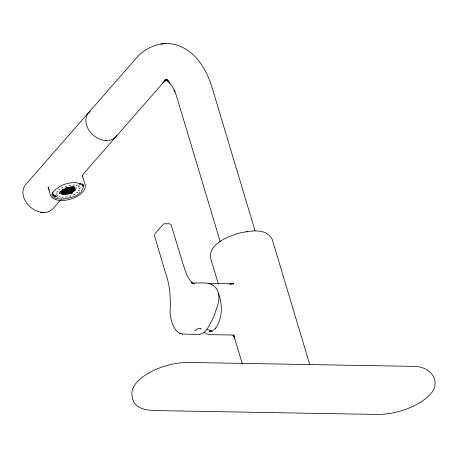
<?xml version="1.0" encoding="UTF-8"?>
<svg xmlns="http://www.w3.org/2000/svg" width="458" height="458" viewBox="0 0 458 458"><rect width="100%" height="100%" fill="white"/><g stroke="black" fill="none" stroke-linecap="round" stroke-linejoin="round"><path stroke-width="0.69" d="M82.503 175.832L82.497 176.845L82.526 175.025L82.503 175.832L83.413 173.885L115.914 136.73L116.538 135.557M73.509 194.885L74.677 194.284M59.683 191.971L59.38 193.671L59.311 193.305M82.927 188.41L81.261 191.524M83.093 187.757L83.722 186.154L83.694 184.689M194.879 330.848L197.06 329.033L199.717 328.38L201.073 328.959L200.885 328.529M60.782 191.833L61.063 191.41L60.519 191.221M63.696 189.028L63.416 189.452L63.925 189.629L64.996 188.959M69.502 187.225L69.221 187.648L69.731 187.826L70.801 187.156M71.093 187.139L70.807 187.562L71.316 187.74L72.393 187.07M72.679 187.059L72.398 187.477L72.908 187.654L74.07 186.853M74.293 186.944L73.99 187.396L74.499 187.574M74.831 188.438L74.545 188.862L75.69 189.068L74.826 189.595L75.307 190.047L73.795 189.99L73.515 190.414L74.024 190.591L75.072 190.265L74.076 190.723L74.076 191.484L72.765 191.541L72.478 191.965L72.885 192.349L71.454 192.36L71.454 193.121L70.137 193.179L69.696 193.831L69.851 193.19L68.551 193.259L68.265 193.682L68.797 194.106L68.03 193.831L66.931 194.53L66.439 193.917L65.276 194.713L65.357 194.181L64.847 194.003L63.748 194.696L63.256 194.083L62.322 194.45L63.49 193.528L62.191 193.597L61.744 194.249L61.899 193.614L60.737 193.488L61.618 192.881L60.37 193.007L61.343 192.142L60.834 191.971M52.493 192.744C59.345 184.259 74.116 179.198 83.785 185.358M60.656 199.894C56.145 204.045 53.288 211.052 46.636 212.266C42.342 213.027 37.945 211.802 34.184 209.741C26.123 205.253 19.288 194.066 25.024 185.318L87.255 114.174L90.197 111.569M80.184 192.566L80.224 192.16C77.746 196.201 71.591 197.289 67.12 198.446M165.716 80.476L162.464 83.362L164.405 81.329L116.641 135.9C114.277 139.083 110.315 140.738 106.393 140.566M166.363 80.001L164.319 81.249L166.649 80.013M71.316 193.74L72.627 193.076M57.525 197.261L55.727 196.139L55.206 195.085L53.454 195.6L53.191 194.049M80.018 183.469L80.402 184.528L78.753 185.066M166.718 79.921L165.012 80.465L167.428 79.904L164.588 80.156L167.038 80.07M67.91 187.311L69.21 187.242L68.139 187.906L67.629 187.728M67.337 187.746L66.038 187.814M62.334 189.709L63.124 189.463M61.303 191.261L62.374 190.591L61.864 190.419M246.101 231.983L247.068 231.782M230.586 283.926L229.802 284.092L233.935 283.863L211.224 283.45L208.648 283.731M255.037 230.78L212.237 88.079C207.096 71.099 197.404 53.54 180.297 46.35C164.302 39.256 145.323 46.435 134.904 59.7L87.839 113.51C80.814 125.624 94.062 140.406 106.577 140.589M63.954 198.858L66.467 198.577M160.913 43.991L163.077 43.808M163.752 43.739L165.928 43.55M61.412 199.115L64.074 199.012M70.727 186.652L73.841 186.709M66.347 186.211L65.322 186.509M61.527 198.995C57.971 198.955 53.122 198.451 51.64 194.644M192.457 283.113C203.117 283.044 214.75 280.577 218.449 293.114C220.418 300.494 216.468 307.919 214.436 314.881L212.438 319.575C209.237 324.928 206.461 333.527 199.339 334.455L182.358 334.071M212.117 331.34L209.289 331.294L211.533 331.042L213.72 329.955L215.77 328.071L215.38 328.621C222.548 318.625 222.834 304.685 218.386 293.509M40.453 212.146L43.567 212.506M167.559 80.121L165.435 79.858L167.909 80.511L165.098 79.503L168.773 81.45M211.298 330.619L207.131 329.628M192.841 283.45L194.146 283.8L191.862 283.176M192.326 283.136L193.625 283.725L191.032 282.128L193.265 283.605C187.133 278.601 185.158 270.42 182.776 263.23L171.057 224.54L169.569 223.796L163.746 223.785L155.165 233.471L154.523 235.899L166.099 274.806C170.273 286.427 170.674 299.772 170.05 312.402C170.828 320.033 172.683 329.6 180.149 333.464M179.817 333.372L182.696 334.163M192.629 283.405L193.969 283.788L192.829 283.405M74.78 188.307L74.27 188.129L75.078 187.522M65.797 187.963L66.307 188.141L66.026 188.564L64.727 188.633M192.457 283.296L193.797 283.76L192.131 283.033M55.859 196.814L53.363 195.234M233.609 335.422L234.467 337.031L233.609 335.422L234.141 336.212L232.172 335.01L209.449 334.626L206.575 333.836L203.97 331.993M168.275 81.123L166.283 79.806L169.844 82.927L167.949 80.797L172.311 86.659L175.03 91.898L174.137 89.917L176.462 95.934L220.35 242.064M53.861 195.429L55.355 196.7M234.141 336.212L233.099 334.901L233.66 335.611M76.492 187.86L76.772 188.364M52.338 193.551L52.973 194.868M49.218 189.95L48.119 186.875L50.391 195.274C56.277 206.592 85.818 197.816 85.394 185.37L82.503 176.049M233.986 336.126L242.156 363.366M52.853 193.837L53.025 194.364M309.734 364.516L272.172 239.288C266.029 227.094 248.253 231.141 237.65 233.5C226.887 237.341 210.142 243.255 210.279 257.093L218.369 284.069M82.675 184.54L82.566 184.156L82.566 185.49M82.022 183.721L82.806 186.526M80.23 188.255L78.982 188.559M79.463 186.578L78.221 186.858M79.612 190.265L78.37 190.585M77.373 185.341L76.165 185.696M77.683 192.354L76.446 192.709M74.282 184.877L73.085 185.318M70.521 185.147L69.307 185.559M70.956 195.818L69.731 196.213M66.965 196.768L65.757 197.186M62.832 187.671L61.601 188.049M63.193 197.014L61.996 197.455M59.832 189.623L58.595 189.973M60.113 196.631L58.905 196.992M57.908 191.742L56.666 192.062M58.057 195.469L56.815 195.749M57.29 193.774L56.048 194.072M52.813 193.654A15.429 7.156 -16.4 0 1 52.659 192.286M133.272 387.451C131.051 391.573 131.778 396.365 133.238 400.595C136.226 408.971 146.617 410.128 154.283 410.545L377.552 414.45C392.867 414.335 408.13 409.921 421.165 401.889C427.772 397.309 436.068 390.937 435.048 381.909C433.606 370.74 422.024 365.765 411.788 366.343L188.519 362.444L181.128 362.77C171.149 363.835 161.382 366.64 152.359 371.037L152.079 371.18C144.797 375.136 137.131 379.825 133.272 387.451M61.355 191.398L61.069 191.816L61.578 191.994L62.654 191.329L61.355 191.398M62.385 189.847L62.105 190.265L62.614 190.442L63.685 189.778L62.385 189.847M61.63 192.131L61.349 192.555L61.859 192.732L62.929 192.062L61.63 192.131M62.666 190.58L62.385 191.003L62.889 191.181L63.965 190.511L62.666 190.58M61.91 192.864L61.63 193.287L62.139 193.465L63.21 192.795L61.91 192.864M62.941 191.312L62.66 191.736L63.17 191.913L64.24 191.244L62.941 191.312M63.977 189.761L63.696 190.184L64.206 190.362L65.276 189.692L63.977 189.761M64.252 190.494L63.971 190.917L64.481 191.095L65.557 190.425L64.252 190.494M65.288 188.942L65.007 189.366L65.517 189.543L66.587 188.873L65.288 188.942M63.502 192.778L63.215 193.202L63.725 193.379L64.801 192.709L63.502 192.778M64.532 191.226L64.252 191.65L64.761 191.828L65.832 191.158L64.532 191.226M65.568 189.675L65.282 190.099L65.792 190.276L66.868 189.606L65.568 189.675M66.599 188.124L66.318 188.547L66.828 188.725L67.898 188.055L66.599 188.124M63.777 193.511L63.496 193.934L64.005 194.112L65.076 193.442L63.777 193.511M64.813 191.959L64.532 192.383L65.042 192.56L66.112 191.891L64.813 191.959M65.843 190.408L65.563 190.831L66.072 191.009L67.143 190.339L65.843 190.408M66.879 188.862L66.599 189.28L67.103 189.457L68.179 188.793L66.879 188.862M65.088 192.698L64.807 193.116L65.317 193.293L66.393 192.629L65.088 192.698M66.124 191.146L65.843 191.564L66.353 191.742L67.423 191.078L66.124 191.146M67.154 189.595L66.874 190.018L67.383 190.19L68.454 189.526L67.154 189.595M65.368 193.431L65.088 193.854L65.597 194.032L66.668 193.362L65.368 193.431M66.404 191.879L66.118 192.303L66.628 192.48L67.704 191.81L66.404 191.879M68.465 188.776L68.185 189.2L68.694 189.377L69.771 188.707L68.465 188.776M66.679 192.612L66.399 193.036L66.908 193.213L67.979 192.543L66.679 192.612M67.715 191.06L67.429 191.484L67.939 191.662L69.015 190.992L67.715 191.06M68.746 189.509L68.465 189.933L68.975 190.11L70.045 189.44L68.746 189.509M69.782 187.957L69.496 188.381L70.005 188.559L71.082 187.889L69.782 187.957M66.96 193.345L66.679 193.768L67.189 193.946L68.259 193.276L66.96 193.345M67.99 191.793L67.71 192.217L68.219 192.394L69.29 191.725L67.99 191.793M69.026 190.242L68.746 190.665L69.255 190.843L70.326 190.173L69.026 190.242M70.057 188.69L69.776 189.114L70.286 189.291L71.356 188.622L70.057 188.69M68.271 192.526L67.99 192.95L68.5 193.127L69.57 192.457L68.271 192.526M69.301 190.975L69.021 191.398L69.53 191.576L70.606 190.906L69.301 190.975M70.337 189.423L70.057 189.847L70.566 190.024L71.637 189.354L70.337 189.423M71.368 187.872L71.087 188.295L71.597 188.473L72.667 187.803L71.368 187.872M69.582 191.707L69.301 192.131L69.811 192.308L70.881 191.639L69.582 191.707M70.618 190.162L70.332 190.58L70.841 190.757L71.917 190.093L70.618 190.162M71.648 188.61L71.368 189.028L71.877 189.206L72.948 188.541L71.648 188.61M69.862 192.446L69.582 192.864L70.091 193.041L71.162 192.377L69.862 192.446M71.929 189.343L71.643 189.767L72.152 189.938L73.228 189.274L71.929 189.343M72.959 187.791L72.679 188.215L73.188 188.393L74.259 187.723L72.959 187.791M71.173 191.627L70.893 192.051L71.402 192.228L72.473 191.559L71.173 191.627M72.204 190.076L71.923 190.499L72.433 190.677L73.503 190.007L72.204 190.076M73.24 188.524L72.959 188.948L73.469 189.125L74.539 188.456L73.24 188.524M72.484 190.809L72.204 191.232L72.713 191.41L73.784 190.74L72.484 190.809M73.515 189.257L73.234 189.681L73.744 189.858L74.814 189.188L73.515 189.257"/></g></svg>
